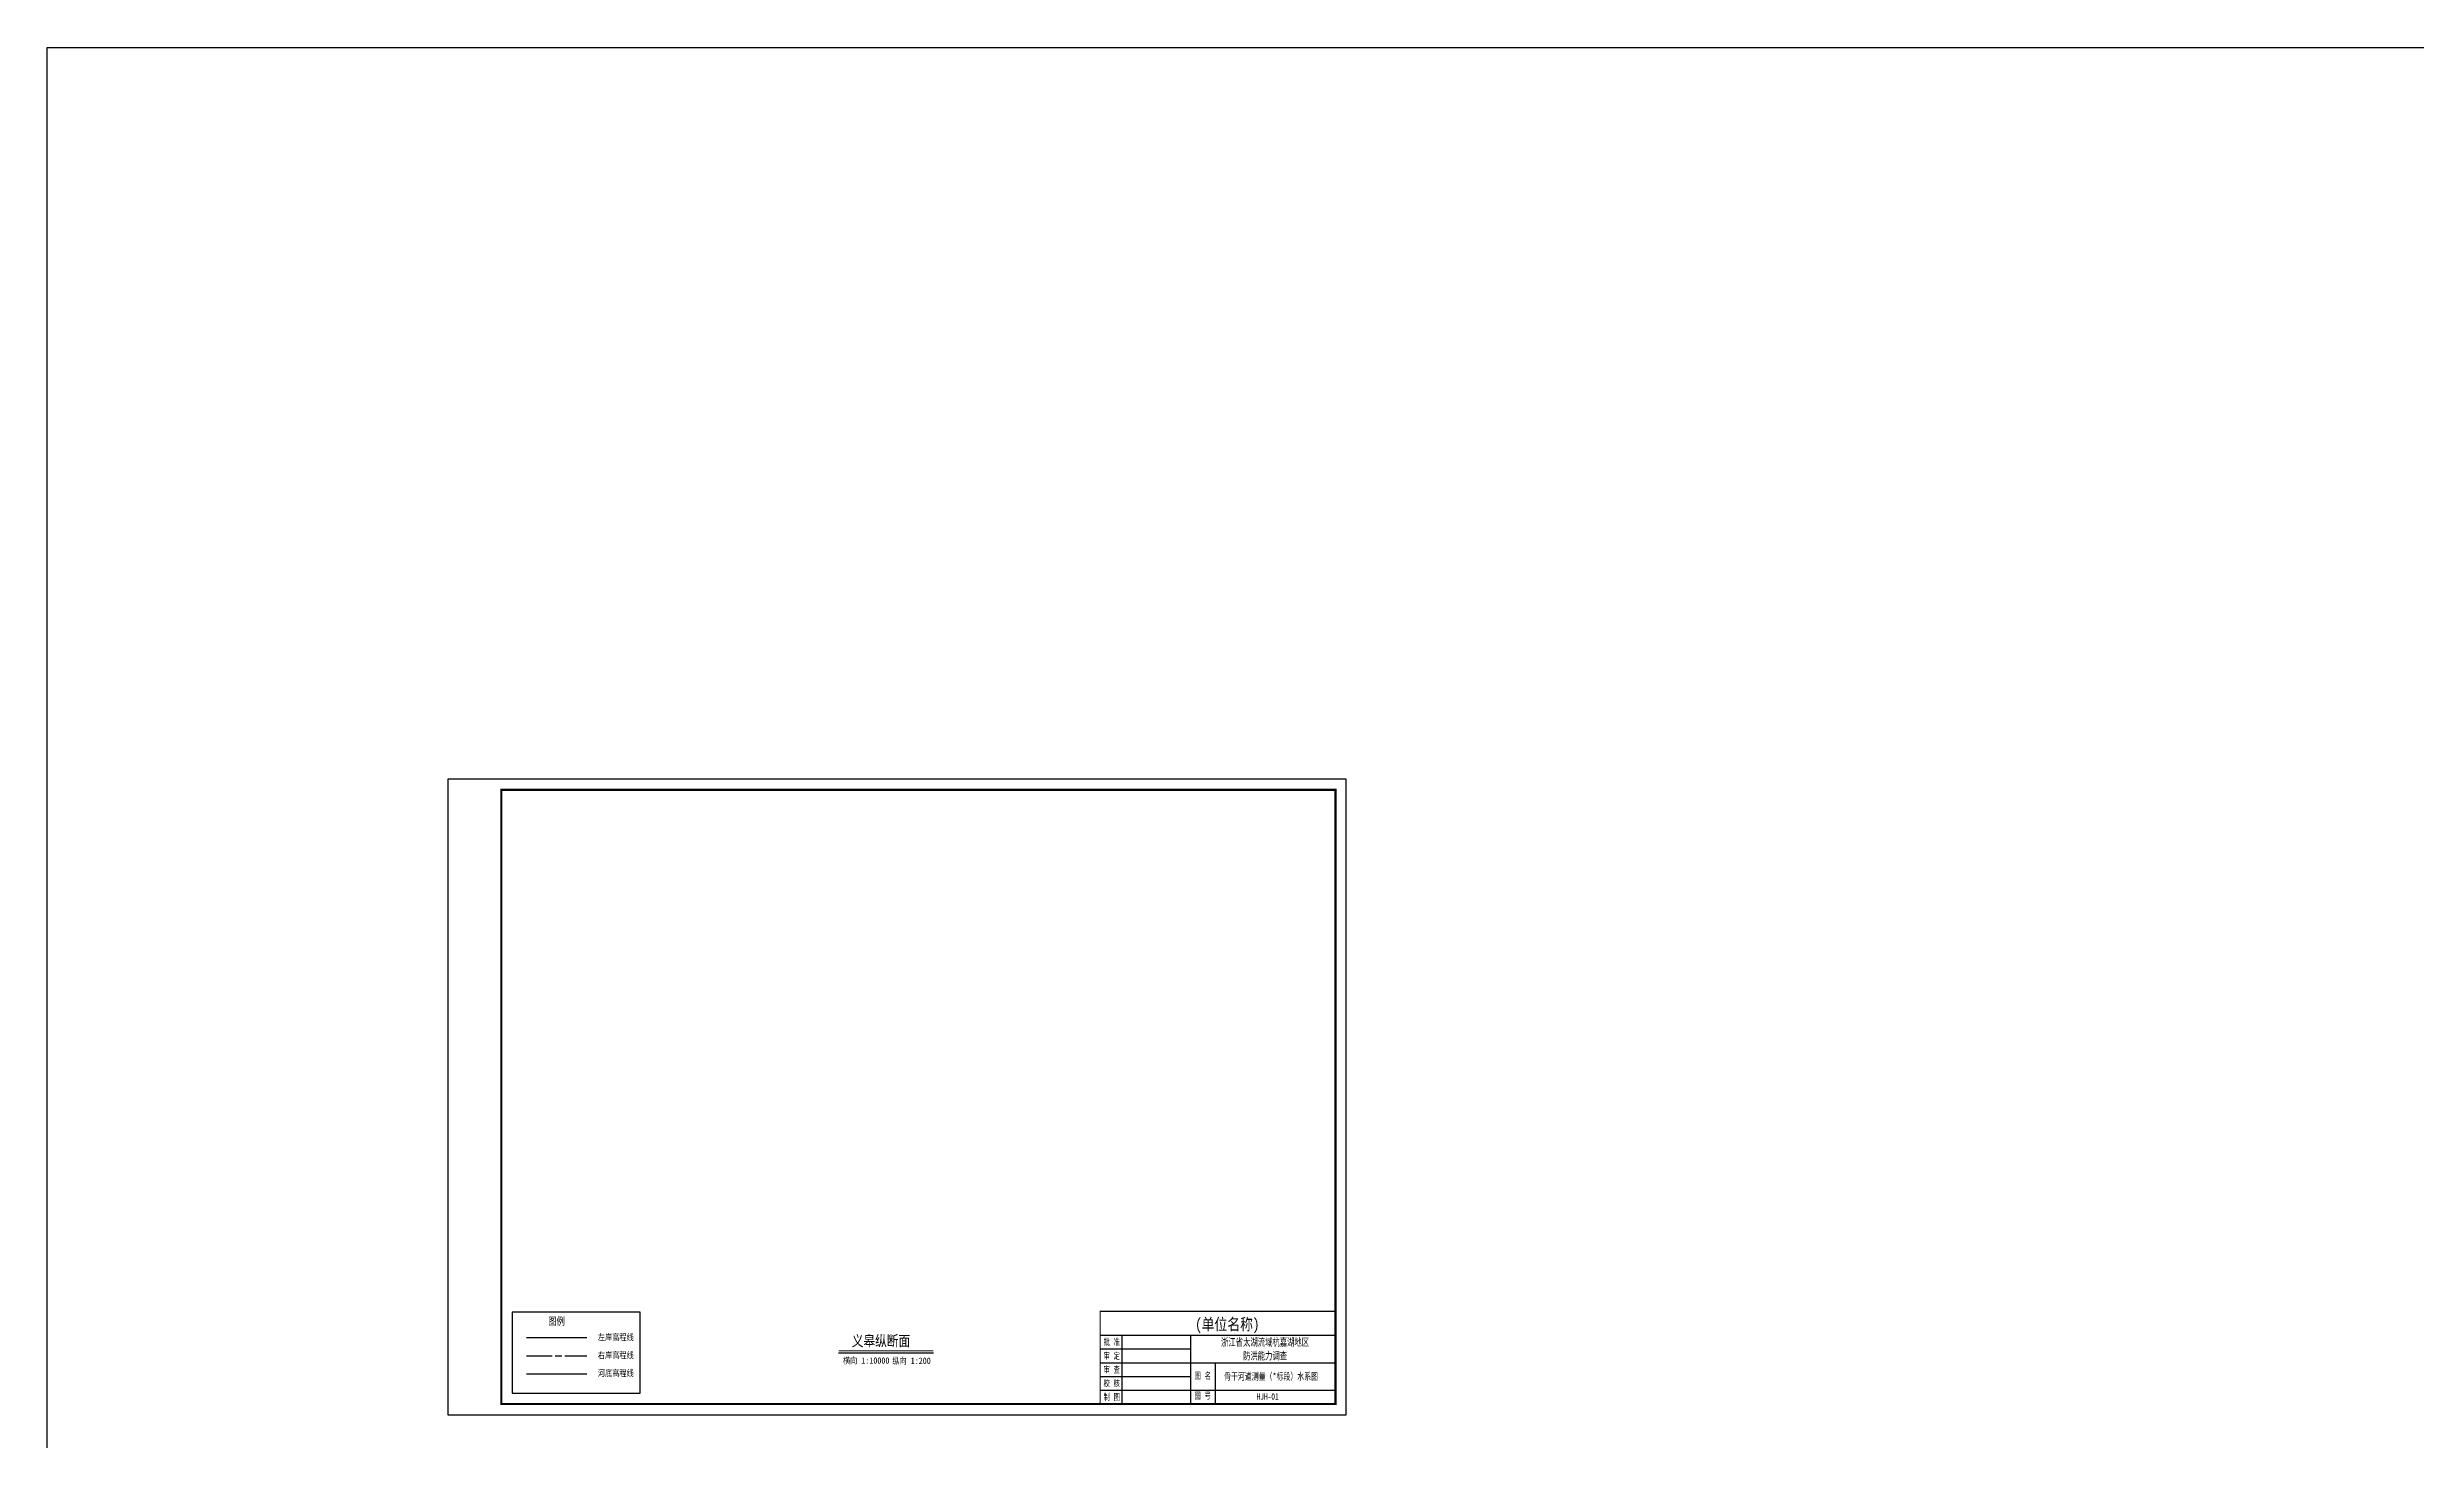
# Model space of a CAD drawing. Extents: x 529382 to 533977, y 3419784 to 3423811.
# Drawn here: x 529438 to 530546, y 3421767 to 3422418 of the extents above; entities that cross this region are included whole.
import ezdxf
from ezdxf.enums import TextEntityAlignment as Align

# ---------------------------------------------------------------- set-up
doc = ezdxf.new("R2010")
doc.units = 0
doc.header["$LTSCALE"] = 0.5
doc.linetypes.add('ACAD_ISO08W100', pattern=[36, 24, -3, 6, -3])
doc.layers.get('0').update_dxf_attribs({"linetype": 'CONTINUOUS'})
for name, color, linetype, lineweight in [('00右岸断面线', 5, 'ACAD_ISO08W100', 30), ('00河底高程', 2, 'CONTINUOUS', 30), ('xxxx', 6, 'CONTINUOUS', 30)]:
    doc.layers.add(name, color=color, linetype=linetype, lineweight=lineweight)
for name, color, linetype in [('tab', 9, 'CONTINUOUS'), ('TEXT', 7, 'CONTINUOUS'), ('zdm1', 2, 'CONTINUOUS'), ('图框', 7, 'CONTINUOUS')]:
    doc.layers.add(name, color=color, linetype=linetype)
doc.styles.add('HZ', font='fangsong_GB2312.ttf', dxfattribs={"width": 0.8})
doc.styles.add('tk2', font='fangsong_GB2312.ttf', dxfattribs={"width": 0.8})

# ---------------------------------------------------------------- blocks, each defined once
blk = doc.blocks.new('A$C0B9647FD')
at = {"lineweight": 100, "const_width": 0.5}
blk.add_lwpolyline([(0, 43.3), (-110, 43.3), (-110, 0), (0, 0), (0, 43.3)], dxfattribs=at)
at = {"layer": 'TEXT', "color": 0}
for p, q in [((-110, 32.1, 0), (0, 32.1, 0)), ((-110, 25.7, 0), (-67.8, 25.7, 0)), ((-99.9, 32.1, 0), (-99.9, 6.4, 0)), ((-67.8, 32.1, 0), (-67.8, 6.4, 0)), ((-110, 19.3, 0), (-67.8, 19.3, 0)), ((-110, 12.8, 0), (-67.8, 12.8, 0)), ((-67.8, 19.3, 0), (0, 19.3, 0)), ((-56.3, 19.3, 0), (-56.3, 0, 0)), ((-110, 6.4, 0), (0, 6.4, 0)), ((-99.9, 6.4, 0), (-99.9, 0, 0)), ((-67.8, 6.4, 0), (-67.8, 0, 0))]:
    blk.add_line(p, q, dxfattribs=at)
at = {"layer": 'TEXT', "color": 7, "ltscale": 8, "style": 'tk2'}
for tag, p, height, width in [('浙江省水利水电技术咨询中心', (-89.5, 34.5, 0), 5.5, 0.8), ('批准', (-108.4, 27.5, 0), 3, 0.7), ('审定', (-108.4, 21, 0), 3, 0.7), ('校 核', (-108.4, 8.2, 0), 3, 0.7), ('审 查', (-108.4, 14.6, 0), 3, 0.7), ('图名', (-65.8, 11.7, 0), 3, 0.7), ('制 图', (-108.4, 1.8, 0), 3, 0.7), ('图号', (-65.9, 2.4, 0), 3, 0.7)]:
    blk.add_attdef(tag, p, '', height=height, dxfattribs=dict(at, width=width))
at = {"layer": 'TEXT', "color": 0, "style": 'tk2', "width": 0.7}
for tag, height, p in [('浙江省太湖流域杭嘉湖地区', 3.5, (-32.9, 28.9, -206.7)), ('防洪能力调查', 3.5, (-32.9, 22.5, -206.7)), ('骨干河道测量（*标段）水系图', 3.3, (-30.1, 12.9, -206.7)), ('HJH-01', 3, (-31.7, 3.5, -206.7))]:
    blk.add_attdef(tag, text='', height=height, dxfattribs=at).set_placement(p, align=Align.MIDDLE_CENTER)
blk = doc.blocks.new('A$C72737839')
at = {"linetype": 'Continuous'}
blk.add_lwpolyline([(59.9, 0), (59.9, 37.9), (0, 37.9)], dxfattribs=at)
at = {"linetype": 'Continuous', "flags": 128}
for points in [[(0, 37.9), (0, 0)], [(0, 0), (59.9, 0)]]:
    blk.add_lwpolyline(points, dxfattribs=at)
at = {"layer": '00右岸断面线', "color": 5, "lineweight": 30}
blk.add_line((6.7, 17.5), (35, 17.5), dxfattribs=at)
at = {"layer": '00河底高程', "color": 2, "lineweight": 30}
blk.add_line((6.7, 9.1), (35, 9.1), dxfattribs=at)
at = {"layer": 'xxxx', "color": 6, "lineweight": 30}
blk.add_line((6.7, 26), (35, 26), dxfattribs=at)
at = {"layer": 'tab', "color": 0, "style": 'HZ', "width": 0.8}
blk.add_text('图例', height=3.5, dxfattribs=at).set_placement((20.8, 33.8), align=Align.MIDDLE)
at = {"layer": 'zdm1', "linetype": 'Continuous', "style": 'HZ', "width": 0.8}
for s, p in [('左岸高程线', (48.5, 26.3)), ('右岸高程线', (48.5, 17.9)), ('河底高程线', (48.5, 9.5))]:
    blk.add_text(s, height=3, dxfattribs=at).set_placement(p, align=Align.MIDDLE)

msp = doc.modelspace()

# ---------------------------------------------------------------- linework, layer by layer
at = {"linetype": 'Continuous'}
msp.add_lwpolyline([(529438.3, 3422418.1), (532044.2, 3422418.1), (532044.2, 3421211.8), (529438.3, 3421211.8)], close=True, dxfattribs=at)
at = {"layer": '图框', "flags": 128}
msp.add_lwpolyline([(529625.6, 3421779.1), (530045.6, 3421779.1), (530045.6, 3422076.1), (529625.6, 3422076.1)], close=True, dxfattribs=at)
at = {"layer": '图框', "const_width": 1, "flags": 128}
msp.add_lwpolyline([(529650.6, 3421784.1), (530040.6, 3421784.1), (530040.6, 3422071.1), (529650.6, 3422071.1)], close=True, dxfattribs=at)
at = {"layer": '图框', "color": 0, "const_width": 0.5, "flags": 128}
msp.add_lwpolyline([(529808.3, 3421809), (529852.6, 3421809)], dxfattribs=at)
at = {"layer": '图框', "color": 0, "flags": 128}
msp.add_lwpolyline([(529808.3, 3421808), (529852.6, 3421808)], dxfattribs=at)

# ---------------------------------------------------------------- block references
at = {"layer": '图框', "linetype": 'Continuous'}
msp.add_blockref('A$C0B9647FD', (530040.6, 3421784.1), dxfattribs=at).add_auto_attribs({'图号': '图 号', '图名': '图 名', '批准': '批 准', '校 核': '校 核', '审 查': '审 查', '审定': '审 定', '制 图': '制 图', '浙江省水利水电技术咨询中心': '        (单位名称)', 'HJH-01': 'HJH-01', '骨干河道测量（*标段）水系图': '骨干河道测量（*标段）水系图', '浙江省太湖流域杭嘉湖地区': '浙江省太湖流域杭嘉湖地区', '防洪能力调查': '防洪能力调查'})
msp.add_blockref('A$C72737839', (529655.6, 3421789.1), dxfattribs=at)

# ---------------------------------------------------------------- texts
at = {"layer": '图框', "color": 0, "style": 'HZ', "width": 0.8}
msp.add_text('义皋纵断面', height=5, dxfattribs=at).set_placement((529828.1, 3421813.7), align=Align.MIDDLE)
for s, p in [('横向 1:10000', (529810.3, 3421802.9)), ('纵向 1:200', (529833.4, 3421802.8))]:
    msp.add_text(s, height=3, dxfattribs=at).set_placement(p)

doc.saveas('drawing.dxf')
